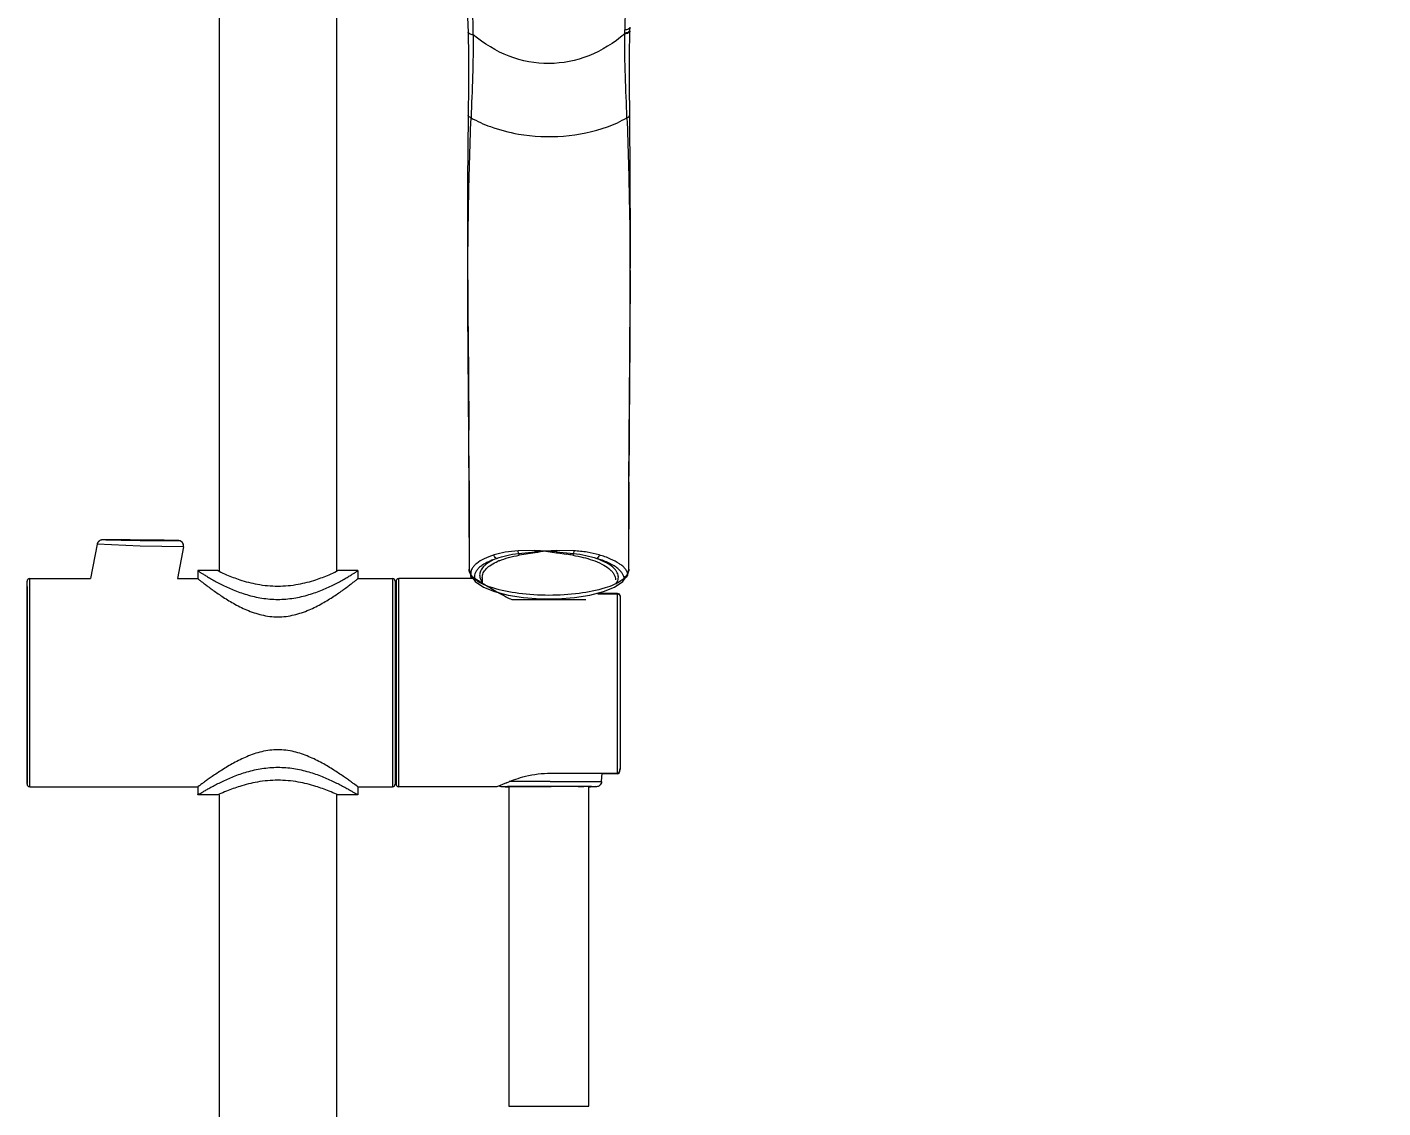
# Model space of a CAD drawing. Header units: millimetres. Extents: x 6110 to 6704, y -2661 to -1821.
# Drawn here: x 6283.5 to 6347.1, y -2240.7 to -2190.1 of the extents above; entities that cross this region are included whole.
import ezdxf

# ---------------------------------------------------------------- set-up
doc = ezdxf.new("R2010")
doc.units = ezdxf.units.MM
doc.header["$LTSCALE"] = 0.1
doc.layers.get('0').update_dxf_attribs({"lineweight": 15})
doc.layers.add('DIM', color=3, linetype='Continuous', lineweight=9)
doc.styles.get("Standard").update_dxf_attribs({"font": 'arial.ttf'})
doc.dimstyles.new('ISO-25', dxfattribs={"dimtxt": 2.5, "dimasz": 2.5, "dimexe": 1.25, "dimexo": 0.625, "dimtad": 1, "dimlfac": 5, "dimtxsty": 'Standard', "dimcen": 2.5, "dimadec": 0, "dimazin": 0, "dimtfac": 1, "dimtmove": 0, "dimatfit": 3, "dimfxl": 0, "dimarcsym": 0})

# ---------------------------------------------------------------- blocks, each defined once
blk = doc.blocks.new('*D77')
at = {"layer": 'Defpoints', "color": 0}
for p in [(6295.279, -2068.044), (6383.721, -2580.443), (6409.353, -2580.443)]:
    blk.add_point(p, dxfattribs=at)
at = {"layer": 'DIM', "color": 0, "lineweight": -2}
for p, q in [((6295.904, -2068.044), (6410.603, -2068.044)), ((6409.353, -2072.044), (6409.353, -2576.443)), ((6384.346, -2580.443), (6410.603, -2580.443))]:
    blk.add_line(p, q, dxfattribs=at)
at = {"layer": 'DIM', "color": 0}
for points in [[(6408.686, -2072.044), (6410.019, -2072.044), (6409.353, -2068.044)], [(6408.686, -2576.443), (6410.019, -2576.443), (6409.353, -2580.443)]]:
    blk.add_solid(points, dxfattribs=at)
at = {"layer": 'DIM', "color": 0, "insert": (6406.106, -2324.243), "char_height": 4, "attachment_point": 5, "rotation": 90}
blk.add_mtext('(2280)', dxfattribs=at)

msp = doc.modelspace()

# ---------------------------------------------------------------- linework, layer by layer
at = {"color": 7, "linetype": 'Continuous'}
for p, q in [((6292.5287, -2157.849), (6292.5287, -2215.5681)), ((6298.0287, -2181.366), (6298.0287, -2215.5681)), ((6311.778, -2190.2606), (6311.785, -2190.067)), ((6311.5362, -2190.3853), (6311.5364, -2190.3384)), ((6311.5364, -2190.3384), (6311.5376, -2190.1906)), ((6311.7652, -2190.2497), (6311.7796, -2190.214)), ((6304.239, -2211.3338), (6304.2283, -2208.9514)), ((6311.7294, -2211.3857), (6311.7261, -2213.5933)), ((6311.7267, -2213.5933), (6311.7302, -2211.1139)), ((6311.727, -2215.4613), (6311.7267, -2213.5933)), ((6287.0942, -2214.0949), (6286.989, -2214.1018)), ((6287.0995, -2214.0895), (6287.0779, -2214.0901)), ((6287.1261, -2214.0891), (6287.0995, -2214.0895)), ((6290.5629, -2214.1329), (6287.1124, -2214.0965)), ((6287.1586, -2214.0888), (6287.1261, -2214.0891)), ((6287.1605, -2214.0988), (6287.1332, -2214.0976)), ((6287.2198, -2214.0884), (6287.1586, -2214.0888)), ((6287.2145, -2214.1009), (6287.1605, -2214.0988)), ((6287.2844, -2214.1032), (6287.2145, -2214.1009)), ((6287.3574, -2214.0885), (6287.2198, -2214.0884)), ((6287.403, -2214.1067), (6287.2844, -2214.1032)), ((6287.7213, -2214.0905), (6287.3574, -2214.0885)), ((6287.5507, -2214.1104), (6287.403, -2214.1067)), ((6287.727, -2214.1144), (6287.5507, -2214.1104)), ((6288.3548, -2214.0962), (6287.7213, -2214.0905)), ((6287.9302, -2214.1185), (6287.727, -2214.1144)), ((6288.1578, -2214.1225), (6287.9302, -2214.1185)), ((6288.4093, -2214.1264), (6288.1578, -2214.1225)), ((6289.9557, -2214.1143), (6288.3548, -2214.0962)), ((6288.6134, -2214.1291), (6288.4093, -2214.1264)), ((6288.8303, -2214.1316), (6288.6134, -2214.1291)), ((6289.0576, -2214.1339), (6288.8303, -2214.1316)), ((6289.2881, -2214.1357), (6289.0576, -2214.1339)), ((6289.5129, -2214.137), (6289.2881, -2214.1357)), ((6289.7235, -2214.1377), (6289.5129, -2214.137)), ((6289.913, -2214.138), (6289.7235, -2214.1377)), ((6290.0774, -2214.1379), (6289.913, -2214.138)), ((6290.3329, -2214.1202), (6289.9557, -2214.1143)), ((6290.2148, -2214.1374), (6290.0774, -2214.1379)), ((6290.3586, -2214.1364), (6290.2148, -2214.1374)), ((6290.4525, -2214.1226), (6290.3329, -2214.1202)), ((6290.4625, -2214.1352), (6290.3586, -2214.1364)), ((6290.5174, -2214.1243), (6290.4525, -2214.1226)), ((6290.517, -2214.1342), (6290.4625, -2214.1352)), ((6290.5438, -2214.1336), (6290.517, -2214.1342)), ((6290.5505, -2214.1253), (6290.5174, -2214.1243)), ((6290.5639, -2214.133), (6290.5438, -2214.1336)), ((6290.5773, -2214.1263), (6290.5505, -2214.1253)), ((6286.8121, -2214.2954), (6286.5047, -2215.909)), ((6288.8345, -2214.3839), (6286.8121, -2214.2954)), ((6290.859, -2214.4266), (6288.8345, -2214.3839)), ((6290.859, -2214.4266), (6290.5766, -2215.909)), ((6290.8596, -2214.3362), (6290.848, -2214.2933)), ((6290.859, -2214.4266), (6290.8634, -2214.3755)), ((6290.8634, -2214.3765), (6290.8596, -2214.3362)), ((6290.8634, -2214.3765), (6290.8634, -2214.3755)), ((6307.3283, -2214.5958), (6306.5348, -2214.6054)), ((6306.5591, -2214.7271), (6306.5348, -2214.6054)), ((6306.5591, -2214.7271), (6307.3323, -2214.6549)), ((6306.5591, -2214.7271), (6306.5866, -2214.8141)), ((6307.3399, -2214.6969), (6306.5866, -2214.8141)), ((6307.3323, -2214.6549), (6307.3296, -2214.5958)), ((6307.8336, -2214.6243), (6307.3323, -2214.6549)), ((6307.8336, -2214.6243), (6308.3311, -2214.6967)), ((6308.3311, -2214.6967), (6308.3844, -2214.7048)), ((6308.3398, -2214.5956), (6308.338, -2214.6546)), ((6308.3447, -2214.6551), (6308.338, -2214.6546)), ((6308.3398, -2214.5956), (6308.3447, -2214.6551)), ((6309.1513, -2214.6048), (6308.3411, -2214.5956)), ((6308.3447, -2214.6551), (6309.1313, -2214.7266)), ((6308.3844, -2214.7048), (6308.8098, -2214.7668)), ((6309.1313, -2214.7266), (6309.1065, -2214.8135)), ((6309.1513, -2214.6048), (6309.1313, -2214.7266)), ((6291.5287, -2215.5342), (6291.5287, -2215.9087)), ((6292.4698, -2215.534), (6291.532, -2215.534)), ((6292.4667, -2215.534), (6292.4662, -2215.5342)), ((6292.4662, -2215.5342), (6292.522, -2215.5652)), ((6292.522, -2215.5555), (6292.4667, -2215.534)), ((6298.0908, -2215.534), (6298.0355, -2215.5555)), ((6298.0355, -2215.5652), (6298.0912, -2215.5342)), ((6299.0255, -2215.534), (6298.0876, -2215.534)), ((6298.0912, -2215.5342), (6298.0908, -2215.534)), ((6299.0287, -2215.5342), (6299.0287, -2215.9092)), ((6310.6377, -2215.1468), (6310.2279, -2214.9651)), ((6283.5287, -2225.5342), (6283.5287, -2216.034)), ((6283.6537, -2215.909), (6286.5047, -2215.909)), ((6283.6537, -2225.659), (6283.6537, -2215.9092)), ((6290.5766, -2215.909), (6291.5287, -2215.909)), ((6299.0287, -2215.909), (6300.6538, -2215.909)), ((6300.6538, -2215.9092), (6300.6538, -2225.659)), ((6300.7787, -2216.034), (6300.7787, -2225.5342)), ((6300.7788, -2216.0505), (6300.7787, -2220.8254)), ((6300.8192, -2216.034), (6300.8193, -2220.7607)), ((6300.8193, -2225.5342), (6300.8193, -2216.0339)), ((6300.9443, -2225.6589), (6300.9443, -2215.909)), ((6304.5086, -2215.909), (6300.9443, -2215.909)), ((6304.3155, -2215.675), (6304.3175, -2215.7251)), ((6304.3325, -2215.909), (6304.3175, -2215.7251)), ((6304.4919, -2215.9102), (6304.4891, -2215.8751)), ((6304.7927, -2215.9589), (6304.8407, -2216.0386)), ((6304.8592, -2215.8527), (6304.8592, -2215.8523)), ((6304.8629, -2215.9108), (6304.8592, -2215.8527)), ((6304.8592, -2215.8533), (6304.8592, -2216.1231)), ((6311.1056, -2215.9093), (6311.1092, -2215.9586)), ((6311.1092, -2215.9586), (6311.1092, -2215.9679)), ((6311.1156, -2216.1709), (6311.2071, -2216.0094)), ((6283.5287, -2216.284), (6283.5288, -2220.8254)), ((6310.2694, -2216.6264), (6310.3132, -2216.6079)), ((6310.2694, -2216.6264), (6311.1943, -2216.6264)), ((6311.1943, -2216.6079), (6310.3129, -2216.6079)), ((6311.1943, -2225.0529), (6311.1943, -2216.6079)), ((6311.3193, -2216.7329), (6311.3193, -2224.8351)), ((6283.5288, -2220.8255), (6283.5287, -2225.5175)), ((6300.7787, -2220.8254), (6300.7788, -2225.4914)), ((6300.8193, -2220.7607), (6300.8192, -2225.5213)), ((6308.0693, -2225.0298), (6311.1943, -2225.0298)), ((6310.4524, -2225.4222), (6310.473, -2225.0298)), ((6311.1943, -2225.0529), (6310.4718, -2225.0529)), ((6311.1943, -2225.0529), (6311.233, -2225.0424)), ((6311.233, -2225.0424), (6311.2827, -2224.9901)), ((6311.2828, -2224.9664), (6311.3193, -2224.8107)), ((6311.2927, -2224.9707), (6311.3022, -2224.9463)), ((6311.3022, -2224.9463), (6311.3193, -2224.8351)), ((6283.6537, -2225.659), (6291.5287, -2225.659)), ((6291.5287, -2225.6588), (6291.5287, -2226.0338)), ((6299.0287, -2225.6588), (6299.0287, -2226.0338)), ((6299.0287, -2225.659), (6300.6538, -2225.659)), ((6300.8192, -2225.5213), (6300.8192, -2225.534)), ((6305.5491, -2225.659), (6300.9443, -2225.659)), ((6305.5493, -2225.6589), (6305.5483, -2225.659)), ((6305.9884, -2225.4728), (6305.5493, -2225.6589)), ((6305.7686, -2225.6601), (6305.7477, -2225.6588)), ((6305.7905, -2225.6575), (6305.7664, -2225.659)), ((6305.935, -2225.6633), (6305.7795, -2225.6603)), ((6305.7905, -2225.6575), (6306.0322, -2225.654)), ((6305.9781, -2225.6638), (6305.9526, -2225.6635)), ((6306.0405, -2225.6568), (6305.9844, -2225.6591)), ((6305.9852, -2225.6591), (6305.9966, -2225.6602)), ((6306.0242, -2225.6611), (6305.9966, -2225.6602)), ((6306.0953, -2225.6648), (6306.0301, -2225.6643)), ((6306.0322, -2225.654), (6308.0932, -2225.6483)), ((6308.0925, -2225.6494), (6306.0878, -2225.656)), ((6306.1092, -2225.6615), (6306.1093, -2240.625)), ((6308.0429, -2225.4102), (6308.0661, -2225.4102)), ((6308.0661, -2225.4102), (6308.1382, -2225.4102)), ((6308.1105, -2225.6494), (6308.0925, -2225.6494)), ((6308.1382, -2225.4102), (6310.4371, -2225.4209)), ((6309.3693, -2225.6507), (6309.6227, -2225.6518)), ((6309.8382, -2225.6619), (6309.9217, -2225.6591)), ((6309.8593, -2240.625), (6309.8592, -2225.6557)), ((6309.8808, -2225.6622), (6309.8604, -2225.6625)), ((6309.8871, -2225.6561), (6309.8681, -2225.6559)), ((6309.8731, -2225.6534), (6309.9384, -2225.654)), ((6309.9363, -2225.6643), (6309.8756, -2225.6648)), ((6309.9841, -2225.6592), (6309.928, -2225.6614)), ((6310.0016, -2225.6637), (6309.9348, -2225.6643)), ((6310.189, -2225.6579), (6309.9363, -2225.6643)), ((6309.9384, -2225.654), (6310.189, -2225.6579)), ((6309.9719, -2225.6581), (6309.9443, -2225.6572)), ((6309.9719, -2225.6581), (6309.9833, -2225.6592)), ((6310.1302, -2225.6619), (6310.0016, -2225.6637)), ((6310.4371, -2225.4209), (6310.4524, -2225.4222)), ((6291.5287, -2226.0338), (6291.5291, -2226.0341)), ((6292.4698, -2226.034), (6291.532, -2226.034)), ((6292.522, -2226.0125), (6292.4667, -2226.034)), ((6292.5287, -2226.034), (6292.5287, -2337.5433)), ((6298.0287, -2226.034), (6298.0287, -2337.5428)), ((6298.0908, -2226.034), (6298.0355, -2226.0125)), ((6299.0255, -2226.034), (6298.0876, -2226.034)), ((6299.0284, -2226.0341), (6299.0287, -2226.0338)), ((6306.1093, -2240.625), (6309.8593, -2240.625))]:
    msp.add_line(p, q, dxfattribs=at)
for points in [[(6304.1466, -2189.3052), (6304.1618, -2189.58), (6304.1799, -2189.9739), (6304.1921, -2190.3043)], [(6304.192, -2190.3042), (6304.2131, -2191.4418), (6304.2107, -2192.8024), (6304.1955, -2194.2027)], [(6311.773, -2194.2031), (6311.7578, -2192.7946), (6311.7556, -2191.4193), (6311.778, -2190.2605)], [(6304.1955, -2194.2027), (6304.1647, -2197.3147), (6304.1653, -2200.4015), (6304.1837, -2203.3693), (6304.2078, -2206.2183), (6304.2283, -2208.9514)], [(6311.7294, -2211.3859), (6311.7669, -2205.5067), (6311.8048, -2199.9952), (6311.773, -2194.2032)], [(6304.239, -2211.3338), (6304.2419, -2213.3334), (6304.2416, -2215.4597)], [(6287.0779, -2214.0901), (6287.0686, -2214.0904), (6287.0598, -2214.0908), (6287.0512, -2214.0913), (6287.042, -2214.092), (6287.031, -2214.0931), (6287.0158, -2214.0954), (6286.9935, -2214.1003), (6286.9642, -2214.1102), (6286.9318, -2214.1261), (6286.8989, -2214.1489), (6286.8685, -2214.1786), (6286.8429, -2214.2142), (6286.8233, -2214.255), (6286.812, -2214.2954)], [(6287.1332, -2214.0976), (6287.1125, -2214.0965), (6287.1047, -2214.0961), (6287.0986, -2214.0957), (6287.0942, -2214.0953)], [(6290.5841, -2214.1321), (6290.5818, -2214.1322), (6290.5775, -2214.1324), (6290.5715, -2214.1327), (6290.5639, -2214.133)], [(6290.806, -2214.2203), (6290.7785, -2214.1919), (6290.7489, -2214.1695), (6290.7188, -2214.1529), (6290.6902, -2214.1416), (6290.6657, -2214.135), (6290.6478, -2214.1317), (6290.6354, -2214.13), (6290.6258, -2214.1291), (6290.6171, -2214.1284), (6290.6083, -2214.1278), (6290.5989, -2214.1273), (6290.5886, -2214.1268), (6290.5773, -2214.1263)], [(6290.848, -2214.2933), (6290.8298, -2214.2544), (6290.806, -2214.2203)], [(6304.2416, -2215.4585), (6304.3018, -2215.7374), (6304.5271, -2216.0412), (6304.9147, -2216.3055)], [(6304.9147, -2216.3055), (6305.4395, -2216.5203), (6306.0756, -2216.684), (6306.799, -2216.7963), (6307.5833, -2216.8544), (6308.3899, -2216.8542), (6309.1741, -2216.7958), (6309.8972, -2216.6831), (6310.5331, -2216.5189), (6311.0577, -2216.3034), (6311.4445, -2216.0386), (6311.668, -2215.7353), (6311.727, -2215.4601)], [(6305.7477, -2225.6588), (6305.7305, -2225.6568), (6305.6997, -2225.6503), (6305.6584, -2225.635), (6305.6397, -2225.6233)]]:
    msp.add_lwpolyline(points, dxfattribs=at)
for centre, radius, start, end in [((6273.1131, -2190.5327), 31.3227, 0.188818, 2.022194), ((6342.3227, -2190.5108), 30.7868, 177.985725, 179.404246), ((5424.5499, -2213.7655), 879.6924, 359.9860543, 0.1583836), ((6287.0584, -2214.3424), 0.2508, 157.686945, 169.197089), ((6287.0569, -2214.3419), 0.2492, 153.742455, 157.678565), ((6287.0579, -2214.3424), 0.2503, 145.534835, 153.736456), ((6287.0572, -2214.3419), 0.2495, 141.745684, 145.529474), ((6287.0582, -2214.3427), 0.2508, 132.36933, 141.737719), ((6287.0571, -2214.3416), 0.2493, 130.202935, 132.361537), ((6287.0579, -2214.3427), 0.2506, 118.820439, 130.187786), ((6287.0572, -2214.3415), 0.2492, 117.067839, 118.80654), ((6287.0579, -2214.343), 0.2508, 105.936709, 117.056054), ((6287.0579, -2214.3404), 0.2482, 81.266855, 81.591819), ((6290.5546, -2214.2034), 0.071, 82.447907, 83.279726), ((6290.6134, -2214.3798), 0.25, 44.729531, 96.762689), ((6290.614, -2214.3792), 0.2492, 42.006753, 44.73435), ((6290.6128, -2214.3802), 0.2508, 29.849142, 41.991685), ((6290.6144, -2214.3792), 0.2489, 28.883315, 29.829431), ((6290.6127, -2214.3801), 0.2508, 17.972862, 28.868901), ((6290.6139, -2214.3796), 0.2495, 14.223423, 17.961987), ((6290.6131, -2214.3798), 0.2504, 4.836854, 14.216887), ((6290.6145, -2214.3797), 0.2489, 2.995813, 4.827703), ((6290.6141, -2214.3797), 0.2493, 0.962145, 2.994266), ((6306.5865, -2232.1962), 17.616, 85.940389, 87.586514), ((6306.7561, -2214.78), 0.5897, 8.100445, 12.254579), ((6310.9521, -2237.5446), 23.1314, 97.748009, 98.984127), ((6309.0957, -2232.3741), 17.7946, 92.430549, 94.067265), ((6306.8012, -2236.042), 21.4425, 85.889925, 87.240326), ((6309.4022, -2214.8526), 1.0824, 169.462402, 171.719492), ((6305.804, -2234.8134), 20.2707, 80.623661, 81.472536), ((6305.7026, -2216.1064), 1.0939, 130.830237, 134.641471), ((6306.7717, -2217.801), 2.9507, 112.231984, 113.623917), ((6309.5017, -2217.2614), 2.4004, 60.392589, 61.752372), ((6283.6537, -2216.034), 0.125, 90.0012, 179.923975), ((6300.6538, -2216.034), 0.125, 0.070143, 89.9988), ((6300.9442, -2216.034), 0.125, 89.999515, 179.930678), ((6305.3164, -2215.6926), 0.5875, 204.155894, 206.947012), ((6311.1943, -2216.7313), 0.1233, 88.680225, 89.999304), ((6311.1943, -2216.733), 0.125, 0.034292, 88.692663), ((6307.9851, -2802.1433), 585.2442, 89.8312101, 90.1702235), ((6311.0949, -2224.8816), 0.217, 329.98531, 335.750111), ((6283.6537, -2225.534), 0.125, 180.078848, 269.998808), ((6300.6538, -2225.534), 0.125, 270.001192, 359.917125), ((6300.9442, -2225.534), 0.125, 180.08306, 269.998799), ((6305.8095, -2224.7192), 0.9418, 267.506305, 267.836399), ((6306.346, -2190.3963), 35.2693, 269.332288, 269.486728), ((6306.1723, -2219.2507), 6.4121, 268.676813, 269.185873), ((6306.2132, -2234.4496), 8.7944, 90.816968, 91.101589), ((6307.7825, -2549.8063), 324.3962, 89.954022, 90.292621), ((6308.0261, -2607.2809), 381.6327, 89.799715, 89.989927), ((6308.1417, -2504.1731), 278.5237, 89.74941, 90.006423), ((6308.901, -2329.7045), 104.0535, 89.596748, 89.74505), ((6309.0699, -2330.1587), 104.5083, 89.559641, 89.696948), ((6309.4375, -2258.3044), 32.6514, 89.244232, 89.656331), ((6309.7555, -2216.881), 8.7822, 270.817898, 271.101706), ((6309.7959, -2232.0818), 6.4263, 88.677116, 89.187474)]:
    msp.add_arc(centre, radius, start, end, dxfattribs=at)
for points, knots in [([(6311.5376, -2190.1906), (6311.5715, -2190.1861), (6311.6556, -2190.1703), (6311.7826, -2190.1269), (6311.785, -2190.067)], [0, 0, 0, 0, 0.3634507, 1, 1, 1, 1]), ([(6304.4357, -2190.4295), (6304.4022, -2190.4247), (6304.3188, -2190.4082), (6304.1941, -2190.3636), (6304.1921, -2190.3043)], [0, 0, 0, 0, 0.3629823, 1, 1, 1, 1]), ([(6311.5362, -2190.3852), (6311.0272, -2190.8024), (6309.9208, -2191.5185), (6307.9871, -2191.8922), (6306.0523, -2191.5434), (6304.9456, -2190.8386), (6304.4357, -2190.4296)], [0, 0, 0, 0, 0.2553958, 0.5011468, 0.7463067, 1, 1, 1, 1]), ([(6311.778, -2190.2606), (6311.7775, -2190.275), (6311.7261, -2190.3631), (6311.6153, -2190.3738), (6311.5362, -2190.3853)], [0, 0, 0, 0, 0.1529698, 1, 1, 1, 1]), ([(6311.5364, -2190.3384), (6311.5628, -2190.3347), (6311.642, -2190.3191), (6311.7304, -2190.2933), (6311.7652, -2190.2497)], [0, 0, 0, 0, 0.3236225, 1, 1, 1, 1]), ([(6304.2389, -2211.327), (6304.2267, -2207.0737), (6304.1107, -2201.4008), (6304.2794, -2195.7306), (6304.3312, -2194.3129)], [0, 0, 0, 0, 0.7498838, 1, 1, 1, 1]), ([(6304.3312, -2194.3129), (6304.3115, -2194.3063), (6304.259, -2194.286), (6304.1951, -2194.2416), (6304.1955, -2194.2028)], [0, 0, 0, 0, 0.3492755, 1, 1, 1, 1]), ([(6311.6395, -2194.3126), (6311.6589, -2194.306), (6311.7107, -2194.2857), (6311.7734, -2194.2415), (6311.773, -2194.2032)], [0, 0, 0, 0, 0.3487616, 1, 1, 1, 1]), ([(6311.6399, -2194.3125), (6311.6906, -2195.7126), (6311.8543, -2201.3119), (6311.7436, -2206.9139), (6311.7302, -2211.1139)], [0, 0, 0, 0, 0.2501327, 1, 1, 1, 1]), ([(6305.2387, -2194.7305), (6305.6649, -2194.8843), (6307.458, -2195.3542), (6309.4154, -2195.2062), (6310.7303, -2194.7336)], [0, 0, 0, 0, 0.244857, 1, 1, 1, 1]), ([(6287.0993, -2214.0957), (6287.0987, -2214.0956), (6287.0975, -2214.0955), (6287.0962, -2214.0953), (6287.0956, -2214.0953)], [0, 0, 0, 0, 0.499711, 1, 1, 1, 1]), ([(6305.4112, -2214.8014), (6305.2511, -2214.8526), (6304.9663, -2214.9587), (6304.6531, -2215.1412), (6304.4754, -2215.3039), (6304.3844, -2215.4229), (6304.3282, -2215.5464), (6304.3155, -2215.6321), (6304.3155, -2215.6734)], [0, 0, 0, 0, 0.3407407, 0.6145519, 0.727781, 0.8272792, 0.916236, 1, 1, 1, 1]), ([(6306.5348, -2214.6054), (6306.334, -2214.6173), (6305.9546, -2214.66), (6305.5826, -2214.7472), (6305.4112, -2214.8014)], [0, 0, 0, 0, 0.5281082, 1, 1, 1, 1]), ([(6305.5285, -2214.9662), (6305.5142, -2214.961), (6305.4542, -2214.9241), (6305.4203, -2214.8545), (6305.4112, -2214.8014)], [0, 0, 0, 0, 0.2207771, 1, 1, 1, 1]), ([(6305.5285, -2214.9662), (6305.6836, -2214.9081), (6306.024, -2214.8096), (6306.3728, -2214.7499), (6306.5591, -2214.7271)], [0, 0, 0, 0, 0.46886, 1, 1, 1, 1]), ([(6305.6553, -2215.0697), (6305.796, -2215.0122), (6306.1032, -2214.9116), (6306.4187, -2214.8431), (6306.5866, -2214.814)], [0, 0, 0, 0, 0.471407, 1, 1, 1, 1]), ([(6309.1065, -2214.8135), (6309.2692, -2214.8404), (6309.5801, -2214.9035), (6309.8849, -2214.9922), (6310.0284, -2215.0423)], [0, 0, 0, 0, 0.5206403, 1, 1, 1, 1]), ([(6309.1313, -2214.7266), (6309.3268, -2214.7495), (6309.6971, -2214.8101), (6310.0596, -2214.9078), (6310.2279, -2214.9651)], [0, 0, 0, 0, 0.525596, 1, 1, 1, 1]), ([(6310.3382, -2214.8002), (6310.1541, -2214.7467), (6309.7609, -2214.6602), (6309.3608, -2214.6167), (6309.1513, -2214.6048)], [0, 0, 0, 0, 0.4772868, 1, 1, 1, 1]), ([(6310.3382, -2214.8002), (6310.3313, -2214.8368), (6310.3068, -2214.9014), (6310.2564, -2214.9537), (6310.2279, -2214.9651)], [0, 0, 0, 0, 0.548248, 1, 1, 1, 1]), ([(6311.6823, -2215.7092), (6311.6741, -2215.6649), (6311.6424, -2215.5741), (6311.558, -2215.4469), (6311.4375, -2215.3238), (6311.2164, -2215.155), (6310.8486, -2214.9657), (6310.5206, -2214.8539), (6310.3382, -2214.8002)], [0, 0, 0, 0, 0.0800347, 0.1685228, 0.2694874, 0.3849216, 0.6619057, 1, 1, 1, 1]), ([(6291.5287, -2215.5342), (6291.5287, -2215.5364), (6291.5381, -2215.5408), (6291.5498, -2215.5519), (6291.5751, -2215.5679), (6291.6075, -2215.5901), (6291.6499, -2215.6175), (6291.7233, -2215.6646), (6291.8358, -2215.7347), (6291.9945, -2215.8302), (6292.1827, -2215.9392), (6292.3983, -2216.0578), (6292.7321, -2216.2305), (6293.2033, -2216.4481), (6293.8335, -2216.6775), (6294.5343, -2216.842), (6295.0278, -2216.8831), (6295.2787, -2216.8831)], [0, 0, 0, 0, 0.0016517, 0.0060602, 0.0132201, 0.0230811, 0.0355636, 0.0505835, 0.0878355, 0.1339842, 0.1880867, 0.2492643, 0.3166753, 0.4670738, 0.6342358, 0.8137088, 1, 1, 1, 1]), ([(6295.2787, -2216.8831), (6295.5297, -2216.8831), (6296.0231, -2216.842), (6296.7239, -2216.6772), (6297.3543, -2216.4481), (6297.8257, -2216.2309), (6298.1592, -2216.0579), (6298.3746, -2215.9391), (6298.5628, -2215.8302), (6298.7215, -2215.7347), (6298.8341, -2215.6646), (6298.9074, -2215.6175), (6298.9498, -2215.5901), (6298.9822, -2215.5678), (6299.0076, -2215.5519), (6299.0193, -2215.5408), (6299.0287, -2215.5364), (6299.0287, -2215.5342)], [0, 0, 0, 0, 0.1862833, 0.3657442, 0.5329452, 0.6833844, 0.7507461, 0.8118791, 0.8659765, 0.9121428, 0.9493976, 0.9644124, 0.9768887, 0.9867481, 0.9939171, 0.998341, 1, 1, 1, 1]), ([(6311.727, -2215.4648), (6311.7255, -2215.6517), (6311.3695, -2216.0904), (6310.5211, -2216.4036), (6309.3449, -2216.6445), (6307.9823, -2216.7184), (6306.6199, -2216.644), (6305.4448, -2216.4028), (6304.5965, -2216.0892), (6304.2431, -2215.65), (6304.2416, -2215.4633)], [0, 0, 0, 0, 0.0677476, 0.1781647, 0.3286836, 0.5001632, 0.6716184, 0.8220656, 0.9323379, 1, 1, 1, 1]), ([(6305.5285, -2214.9662), (6305.3703, -2215.018), (6305.1486, -2215.1064), (6304.8888, -2215.2573), (6304.7373, -2215.3709), (6304.6196, -2215.4902), (6304.5371, -2215.6151), (6304.4924, -2215.7448), (6304.4866, -2215.8326), (6304.4891, -2215.8751)], [0, 0, 0, 0, 0.3390704, 0.4832843, 0.6110716, 0.7236171, 0.8230744, 0.9133895, 1, 1, 1, 1]), ([(6304.9339, -2215.3281), (6304.9118, -2215.35), (6304.8357, -2215.4325), (6304.7764, -2215.533), (6304.7541, -2215.6111)], [0, 0, 0, 0, 0.2769391, 1, 1, 1, 1]), ([(6304.8593, -2215.8526), (6304.8592, -2215.8178), (6304.8677, -2215.7464), (6304.9193, -2215.6019), (6305.0519, -2215.4262), (6305.2886, -2215.2436), (6305.4816, -2215.1448), (6305.5893, -2215.0976)], [0, 0, 0, 0, 0.0947433, 0.1932614, 0.4138715, 0.6804988, 1, 1, 1, 1]), ([(6305.5285, -2214.9662), (6305.4234, -2215.009), (6305.2339, -2215.0984), (6305.0596, -2215.2163), (6304.9874, -2215.2787)], [0, 0, 0, 0, 0.5432484, 1, 1, 1, 1]), ([(6310.0284, -2215.0423), (6310.1766, -2215.094), (6310.4439, -2215.2035), (6310.7396, -2215.3846), (6310.9161, -2215.5441), (6311.0123, -2215.6618), (6311.0779, -2215.7829), (6311.1004, -2215.8679), (6311.1055, -2215.9092)], [0, 0, 0, 0, 0.3263223, 0.5990036, 0.7154577, 0.8196439, 0.9134398, 1, 1, 1, 1]), ([(6311.5048, -2215.8734), (6311.4959, -2215.8296), (6311.4659, -2215.7399), (6311.3876, -2215.6119), (6311.2735, -2215.4885), (6311.0637, -2215.3206), (6310.7145, -2215.1312), (6310.4021, -2215.0175), (6310.2279, -2214.9651)], [0, 0, 0, 0, 0.0821666, 0.1722526, 0.2740998, 0.3898245, 0.6653057, 1, 1, 1, 1]), ([(6311.2071, -2216.0094), (6311.2198, -2215.975), (6311.2376, -2215.9037), (6311.2372, -2215.7929), (6311.2092, -2215.6825), (6311.1544, -2215.574), (6311.0738, -2215.4679), (6310.9249, -2215.3226), (6310.7874, -2215.2311), (6310.6876, -2215.1744)], [0, 0, 0, 0, 0.1028705, 0.2035474, 0.3072654, 0.4187604, 0.5416976, 0.6786464, 1, 1, 1, 1]), ([(6291.5287, -2215.9092), (6291.5287, -2215.9092), (6291.5288, -2215.9093), (6291.5288, -2215.9094), (6291.5288, -2215.9094)], [0, 0, 0, 0, 0.433888, 1, 1, 1, 1]), ([(6291.5288, -2215.9094), (6291.5329, -2215.9186), (6291.5666, -2215.9385), (6291.6218, -2215.991), (6291.7217, -2216.0656), (6291.8516, -2216.1671), (6292.0137, -2216.2886), (6292.2812, -2216.4837), (6292.6729, -2216.7522), (6293.2072, -2217.0822), (6293.8242, -2217.3942), (6294.5203, -2217.6352), (6295.0234, -2217.7019), (6295.2787, -2217.7019)], [0, 0, 0, 0, 0.0071352, 0.025799, 0.0553127, 0.094748, 0.1430095, 0.1989192, 0.3295377, 0.479669, 0.6440742, 0.8189461, 1, 1, 1, 1]), ([(6292.522, -2215.5652), (6292.6366, -2215.623), (6292.9555, -2215.767), (6293.5493, -2215.9933), (6294.3519, -2216.2017), (6294.9585, -2216.2587), (6295.2787, -2216.2587)], [0, 0, 0, 0, 0.1343981, 0.3661305, 0.6647216, 1, 1, 1, 1]), ([(6295.2787, -2216.2587), (6295.5989, -2216.2587), (6296.2056, -2216.2017), (6297.0081, -2215.9933), (6297.602, -2215.767), (6297.9209, -2215.623), (6298.0355, -2215.5652)], [0, 0, 0, 0, 0.3352663, 0.6338579, 0.8655952, 1, 1, 1, 1]), ([(6295.2787, -2217.7019), (6295.5341, -2217.7019), (6296.0372, -2217.6352), (6296.7334, -2217.3942), (6297.3506, -2217.0821), (6297.8849, -2216.752), (6298.2767, -2216.4835), (6298.544, -2216.2884), (6298.7062, -2216.1669), (6298.836, -2216.0654), (6298.936, -2215.9909), (6298.9909, -2215.9383), (6299.0247, -2215.9186), (6299.0287, -2215.9094)], [0, 0, 0, 0, 0.1810736, 0.3559709, 0.5204007, 0.6705512, 0.8011765, 0.8570871, 0.9053398, 0.9447653, 0.9742601, 0.992897, 1, 1, 1, 1]), ([(6299.0287, -2215.9094), (6299.0287, -2215.9094), (6299.0287, -2215.9093), (6299.0287, -2215.9092), (6299.0287, -2215.9092)], [0, 0, 0, 0, 0.5630779, 1, 1, 1, 1]), ([(6304.4891, -2215.8751), (6304.4678, -2215.8749), (6304.4252, -2215.8673), (6304.37, -2215.8349), (6304.3308, -2215.7857), (6304.3193, -2215.7455), (6304.3176, -2215.7254)], [0, 0, 0, 0, 0.25725, 0.5100009, 0.7568321, 1, 1, 1, 1]), ([(6306.2561, -2216.9017), (6306.2171, -2216.8845), (6306.0483, -2216.808), (6305.7662, -2216.666), (6305.4279, -2216.4757), (6305.1352, -2216.2986), (6304.8934, -2216.1455), (6304.726, -2216.0375), (6304.6218, -2215.972), (6304.5684, -2215.9385), (6304.5325, -2215.9196), (6304.5137, -2215.909), (6304.5071, -2215.909)], [0.67534882, 0.67534882, 0.67534882, 0.67534882, 0.6959632, 0.76500368, 0.82802281, 0.88371007, 0.93044727, 0.96651834, 0.979971, 0.9901101, 0.9968021, 1, 1, 1, 1]), ([(6304.7541, -2215.6111), (6304.7392, -2215.6629), (6304.7274, -2215.7746), (6304.7577, -2215.8824), (6304.7804, -2215.933)], [0, 0, 0, 0, 0.4923161, 1, 1, 1, 1]), ([(6311.5048, -2215.8734), (6311.5275, -2215.8733), (6311.573, -2215.8646), (6311.6313, -2215.8284), (6311.6714, -2215.7742), (6311.6818, -2215.7306), (6311.6823, -2215.7092)], [0, 0, 0, 0, 0.2561729, 0.5098897, 0.7578482, 1, 1, 1, 1]), ([(6311.1943, -2216.6263), (6311.2255, -2216.6264), (6311.2877, -2216.6449), (6311.3193, -2216.7049), (6311.3193, -2216.7329)], [0, 0, 0, 0, 0.5277009, 1, 1, 1, 1]), ([(6295.2787, -2223.9316), (6295.0243, -2223.9316), (6294.5231, -2223.9969), (6293.8288, -2224.2326), (6293.213, -2224.5376), (6292.6794, -2224.8592), (6292.2878, -2225.1196), (6292.0197, -2225.3074), (6291.8575, -2225.4239), (6291.7257, -2225.5192), (6291.6365, -2225.5844), (6291.5826, -2225.6226), (6291.5563, -2225.6423), (6291.5393, -2225.6519), (6291.5316, -2225.659), (6291.529, -2225.659)], [0, 0, 0, 0, 0.1819967, 0.3575725, 0.5223524, 0.6725367, 0.8029241, 0.8586274, 0.9066291, 0.9457691, 0.9749509, 0.985511, 0.9932505, 0.9980925, 1, 1, 1, 1]), ([(6299.0285, -2225.659), (6299.0259, -2225.659), (6299.0181, -2225.6519), (6299.0012, -2225.6423), (6298.9749, -2225.6226), (6298.921, -2225.5844), (6298.8318, -2225.5192), (6298.7001, -2225.424), (6298.5379, -2225.3074), (6298.2698, -2225.1197), (6297.8782, -2224.8593), (6297.3446, -2224.5376), (6296.7287, -2224.2327), (6296.0344, -2223.9969), (6295.5332, -2223.9316), (6295.2787, -2223.9316)], [0, 0, 0, 0, 0.0019047, 0.006744, 0.0144815, 0.0250389, 0.0542154, 0.0933481, 0.1413484, 0.1970463, 0.3274324, 0.4776166, 0.6424002, 0.8179848, 1, 1, 1, 1]), ([(6291.5291, -2226.034), (6291.5317, -2226.034), (6291.5396, -2226.0287), (6291.5563, -2226.021), (6291.5821, -2226.0058), (6291.6346, -2225.976), (6291.7217, -2225.9253), (6291.8508, -2225.851), (6292.0109, -2225.7599), (6292.2, -2225.6562), (6292.4159, -2225.543), (6292.7492, -2225.3776), (6293.2185, -2225.1682), (6293.8454, -2224.9485), (6294.5409, -2224.7905), (6295.0299, -2224.7504), (6295.2787, -2224.7504)], [0, 0, 0, 0, 0.0019641, 0.0066639, 0.0140758, 0.0241413, 0.0519409, 0.0893772, 0.1356092, 0.1896706, 0.2506914, 0.3178844, 0.4679269, 0.634761, 0.8139145, 1, 1, 1, 1]), ([(6295.2787, -2224.7504), (6295.5275, -2224.7504), (6296.0167, -2224.7898), (6296.7121, -2224.9483), (6297.339, -2225.1683), (6297.8084, -2225.3777), (6298.1416, -2225.5433), (6298.3574, -2225.6566), (6298.5465, -2225.7602), (6298.7067, -2225.8511), (6298.8358, -2225.9252), (6298.9229, -2225.9759), (6298.9754, -2226.0057), (6299.0012, -2226.021), (6299.0178, -2226.0287), (6299.0258, -2226.034), (6299.0284, -2226.034)], [0, 0, 0, 0, 0.1860844, 0.3652416, 0.5320889, 0.6821428, 0.7493465, 0.8103743, 0.8644294, 0.9106403, 0.9480591, 0.9758567, 0.9859254, 0.9933396, 0.9980386, 1, 1, 1, 1]), ([(6305.9884, -2225.4728), (6306.2785, -2225.3525), (6306.9527, -2225.1143), (6307.6705, -2225.0218), (6308.0693, -2225.0299)], [0, 0, 0, 0, 0.4405471, 1, 1, 1, 1]), ([(6311.1943, -2225.0297), (6311.2042, -2225.0297), (6311.2419, -2225.0214), (6311.2691, -2224.9902), (6311.2828, -2224.9664)], [0, 0, 0, 0, 0.265669, 1, 1, 1, 1]), ([(6295.2787, -2225.3584), (6294.9586, -2225.3584), (6294.3527, -2225.4133), (6293.551, -2225.6145), (6292.9569, -2225.8281), (6292.6385, -2225.9639), (6292.522, -2226.0125)], [0, 0, 0, 0, 0.3366874, 0.635926, 0.8671936, 1, 1, 1, 1]), ([(6298.0355, -2226.0125), (6297.919, -2225.9639), (6297.6006, -2225.8281), (6297.0065, -2225.6145), (6296.2048, -2225.4133), (6295.5989, -2225.3584), (6295.2787, -2225.3584)], [0, 0, 0, 0, 0.1328037, 0.364067, 0.6633033, 1, 1, 1, 1]), ([(6305.7795, -2225.6603), (6305.7794, -2225.6603), (6305.7791, -2225.6603), (6305.7789, -2225.6603), (6305.7788, -2225.6603)], [0, 0, 0, 0, 0.5032575, 1, 1, 1, 1]), ([(6306.0442, -2225.6568), (6306.0435, -2225.6568), (6306.0423, -2225.6568), (6306.0411, -2225.6568), (6306.0405, -2225.6568)], [0, 0, 0, 0, 0.5039373, 1, 1, 1, 1]), ([(6309.364, -2225.6521), (6309.3633, -2225.6521), (6309.3619, -2225.652), (6309.3606, -2225.652), (6309.3599, -2225.652)], [0, 0, 0, 0, 0.4996612, 1, 1, 1, 1]), ([(6309.3601, -2225.6506), (6309.3617, -2225.6506), (6309.3647, -2225.6506), (6309.3677, -2225.6507), (6309.3693, -2225.6507)], [0, 0, 0, 0, 0.5005241, 1, 1, 1, 1]), ([(6309.928, -2225.6614), (6309.9274, -2225.6615), (6309.9262, -2225.6615), (6309.925, -2225.6615), (6309.9243, -2225.6615)], [0, 0, 0, 0, 0.4960627, 1, 1, 1, 1]), ([(6310.4524, -2225.4222), (6310.4487, -2225.4932), (6310.3834, -2225.6171), (6310.2353, -2225.6633), (6310.1588, -2225.6614), (6310.1302, -2225.6619)], [0, 0, 0, 0, 0.4812749, 0.8063917, 1, 1, 1, 1])]:
    msp.add_open_spline(points, degree=3, knots=knots, dxfattribs=at)
for points in [[(6304.4356, -2190.4295), (6304.4424, -2191.7244), (6304.3792, -2193.0189), (6304.3312, -2194.3129)], [(6311.64, -2194.3125), (6311.5917, -2193.0039), (6311.5278, -2191.6948), (6311.5362, -2190.3853)], [(6304.3312, -2194.313), (6304.6193, -2194.48), (6304.9255, -2194.6174), (6305.2387, -2194.7305)], [(6310.7303, -2194.7336), (6311.0447, -2194.6206), (6311.3521, -2194.4821), (6311.64, -2194.3125)]]:
    msp.add_open_spline(points, degree=3, dxfattribs=at)

# ---------------------------------------------------------------- dimensions: what is measured, and where the dimension line sits
at = {"layer": 'DIM'}
dim = msp.add_linear_dim(base=(6409.3528, -2580.4433), p1=(6295.2787, -2068.0436), p2=(6383.7206, -2580.4433), angle=90, text='(2280)', dimstyle='ISO-25', override={"dimtxt": 4, "dimasz": 4, "dimlfac": 4, "dimadec": 1, "dimfxl": 1.25}, dxfattribs=at)
dim.commit()
dim.dimension.update_dxf_attribs({"geometry": '*D77', "text_midpoint": (6406.1057, -2324.2434)})

doc.saveas('drawing.dxf')
